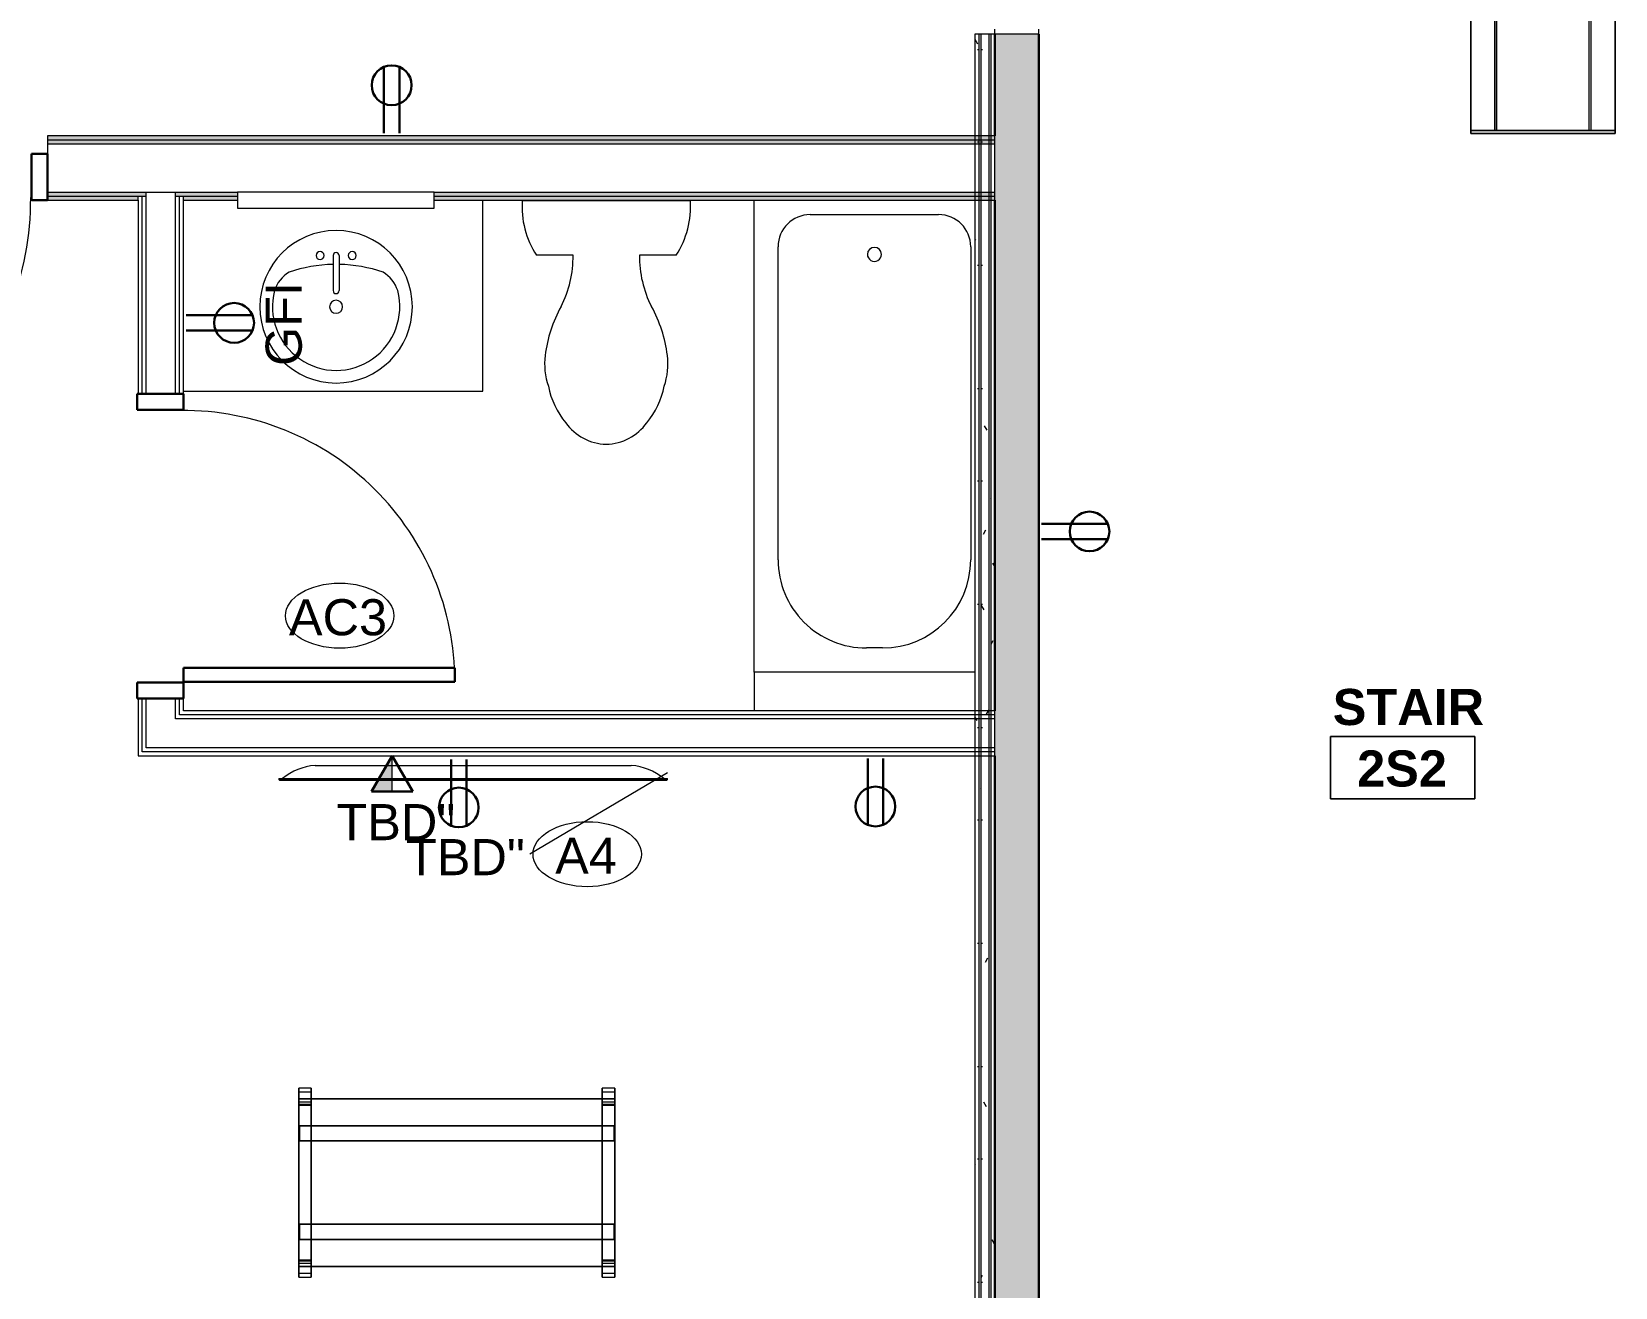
# Model space of a CAD drawing. Header units: inches. Extents: x -1176 to 1482, y -2527 to 978.
# Drawn here: x 972.7 to 1170, y 202.9 to 359.3 of the extents above; entities that cross this region are included whole.
import ezdxf

# ---------------------------------------------------------------- set-up
doc = ezdxf.new("R2010")
doc.units = ezdxf.units.IN
doc.header["$MEASUREMENT"] = 0
for name, color, linetype, lineweight in [('A-ANNO-NOTE', 131, 'Continuous', 40), ('A-AREA-IDEN', 2, 'Continuous', 9), ('A-DETL', 90, 'Continuous', 9), ('A-DOOR', 31, 'Continuous', 18), ('A-DOOR-FRAM', 31, 'Continuous', 30), ('A-WALL', 113, 'Continuous', 18), ('A-WALL-PATT', 111, 'Continuous', 18), ('I-FURN', 30, 'Continuous', 9), ('I-WALL', 2, 'Continuous', 18), ('P-SANR-FIXT', 6, 'Continuous', 9), ('Q-CASE', 31, 'Continuous', 9), ('Q-SPCQ', 91, 'Continuous', 9), ('Q-SPCQ-IDEN', 132, 'Continuous', 9)]:
    doc.layers.add(name, color=color, linetype=linetype, lineweight=lineweight)
doc.styles.add('Arial', font='arial.ttf', dxfattribs={"height": 4.5})
doc.styles.add('Swis721 Lt BT', font='swissl.ttf', dxfattribs={"height": 4.5})
doc.styles.add('Swis721 Lt BT_B', font='', dxfattribs={"height": 4.5})
doc.styles.get('Swis721 Lt BT_B').set_extended_font_data('Swis721 Lt BT', bold=True)
pattern_1 = [(0, (0, 0), (15.36, 3.84), [0.634, -10.886, 0.634, -10.886, -61.44]), (0, (0, 0), (15.36, 3.84), [-23.04, 0.634, -22.406, 0.634, -10.886, -26.88]), (0, (0, 0), (15.36, 3.84), [-57.6, 0.634, -7.046, 0.634, -18.566]), (120, (5.76, 1.92), (-11.005538, 11.38215), [0.634, -10.886, 0.634, -10.886, -61.44]), (120, (5.76, 1.92), (-11.005538, 11.38215), [-23.04, 0.634, -22.406, 0.634, -10.886, -26.88]), (120, (5.76, 1.92), (-11.005538, 11.38215), [-57.6, 0.634, -7.046, 0.634, -18.566]), (240, (7.68, 9.6), (-4.354462, -15.22215), [0.634, -10.886, 0.634, -10.886, -61.44]), (240, (7.68, 9.6), (-4.354462, -15.22215), [-23.04, 0.634, -22.406, 0.634, -10.886, -26.88]), (240, (7.68, 9.6), (-4.354462, -15.22215), [-57.6, 0.634, -7.046, 0.634, -18.566])]

# ---------------------------------------------------------------- blocks, each defined once
blk = doc.blocks.new('Single Flush - D1 3_ X 8_-8439543-3rd Floor Power _ Signal')
at = {"layer": 'A-DOOR', "lineweight": 30}
for p, q in [((16.15625, 39.8125), (16.15625, 4)), ((17.90625, 39.8125), (16.15625, 39.8125)), ((17.90625, 4), (17.90625, 39.8125)), ((16.15625, 4), (17.90625, 4))]:
    blk.add_line(p, q, dxfattribs=at)
at = {"layer": 'A-DOOR', "lineweight": 9}
blk.add_arc((17.90625, 4), 35.8125, 90, 180.5, dxfattribs=at)
at = {"layer": 'A-DOOR-FRAM'}
for p, q in [((-20, -1.75), (-20, 4)), ((-20, 4), (-18, 4)), ((-18, -1.75), (-18, 4)), ((18.000004, -1.75), (18.000004, 4)), ((18.000004, 4), (20.000004, 4)), ((20.000004, -1.75), (20.000004, 4)), ((-20, -1.75), (-18, -1.75)), ((18.000004, -1.75), (20.000004, -1.75))]:
    blk.add_line(p, q, dxfattribs=at)
blk = doc.blocks.new('Single Flush - D2 2_10_ X 8_-8249434-3rd Floor Power _ Signal')
at = {"layer": 'A-DOOR', "lineweight": 30}
for p, q in [((15.15625, 36.625), (15.15625, 2.8125)), ((16.90625, 36.625), (15.15625, 36.625)), ((16.90625, 2.8125), (16.90625, 36.625)), ((15.15625, 2.8125), (16.90625, 2.8125))]:
    blk.add_line(p, q, dxfattribs=at)
at = {"layer": 'A-DOOR', "lineweight": 9}
blk.add_arc((16.90625, 2.8125), 33.8125, 90, 180.5, dxfattribs=at)
at = {"layer": 'A-DOOR-FRAM'}
for p, q in [((-19, -2.9375), (-19, 2.8125)), ((-19, 2.8125), (-17, 2.8125)), ((-17, -2.9375), (-17, 2.8125)), ((17.000004, -2.9375), (17.000004, 2.8125)), ((17.000004, 2.8125), (19.000004, 2.8125)), ((19.000004, -2.9375), (19.000004, 2.8125)), ((-19, -2.9375), (-17, -2.9375)), ((17.000004, -2.9375), (19.000004, -2.9375))]:
    blk.add_line(p, q, dxfattribs=at)
blk = doc.blocks.new('A-Flat_Screen_TV - OLED 55BGP 55_-4747240-3rd Floor Power _ Signal')
at = {"layer": 'Q-SPCQ'}
for p, q in [((-24.2, 0.19), (24.2, 0.19)), ((-24.2, 0.19), (-24.2, 0)), ((24.2, 0), (-24.2, 0)), ((-24.14, 0), (-24.14, -0.06)), ((-19.7, 1.81), (19.7, 1.81)), ((24.14, -0.06), (24.14, 0)), ((24.2, 0), (24.2, 0.19)), ((24.14, -0.06), (-24.14, -0.06))]:
    blk.add_line(p, q, dxfattribs=at)
for centre, start, end in [((-19.1, -5.58), 94.6372, 128.9656), ((19.1, -5.58), 51.0344, 85.3628)]:
    blk.add_arc(centre, 7.41, start, end, dxfattribs=at)
blk = doc.blocks.new('Vanity Counter Top w Round Sink Hole - 24_ Depth-7683057-3rd Floor Power _ Signal')
at = {"layer": 'Q-CASE'}
for p, q in [((-14.98, -25), (-14.98, -1.19)), ((-52.26, -25), (-14.98, -25))]:
    blk.add_line(p, q, dxfattribs=at)
blk = doc.blocks.new('Sink Vanity-Round - 19_ x 19_-4918671-3rd Floor Power _ Signal')
at = {"layer": 'P-SANR-FIXT'}
for p, q in [((3.43, 9.73), (3.43, 5.36)), ((4.18, 9.73), (4.18, 5.36))]:
    blk.add_line(p, q, dxfattribs=at)
for centre, radius, start, end in [((3.81, 3.35), 9.5, 90, 270), ((3.81, 3.35), 9.5, 270, 90), ((1.81, 9.73), 0.5, 360, 180), ((3.81, 9.73), 0.375, 360, 180), ((5.81, 9.73), 0.5, 0, 180), ((3.81, -9.17), 17.81, 91.2067, 109.2086), ((1.81, 9.73), 0.5, 180, 360), ((3.81, -9.17), 17.81, 70.7914, 88.7933), ((5.81, 9.73), 0.5, 180, 360), ((0.05, 4.11), 4.12, 120.7927, 162.1904), ((7.56, 4.11), 4.12, 17.8096, 59.2073), ((3.81, 3.35), 7.93, 165.3071, 14.6929), ((3.81, 3.35), 0.812, 360, 180), ((3.81, 5.36), 0.375, 180, 360), ((3.81, 3.35), 0.813, 180, 360)]:
    blk.add_arc(centre, radius, start, end, dxfattribs=at)
blk = doc.blocks.new('P-Toilet-Floor-3D - Floor Mount-V35-3rd Floor Power _ Signal')
at = {"layer": 'P-SANR-FIXT'}
for p, q in [((-8.7, 8.31), (-4.13, 8.31)), ((4.13, 8.31), (8.7, 8.31)), ((10.46, 1.47), (-10.46, 1.47))]:
    blk.add_line(p, q, dxfattribs=at)
for centre, radius, start, end in [((0.18, 25.42), 6.45, 91.5969, 144.1622), ((-0.18, 25.42), 6.45, 35.8378, 88.4031), ((2.68, 22.72), 10.08, 140.0681, 169.0843), ((-2.68, 22.72), 10.08, 10.9157, 39.9319), ((0.88, 21.86), 8.56, 161.1064, 187.2133), ((-0.88, 21.86), 8.56, 352.7867, 18.8936), ((9.41, 22.94), 17.16, 187.2133, 208.7603), ((-9.41, 22.94), 17.16, 331.2397, 352.7867), ((-17.85, 8.46), 13.72, 359.3911, 27.0003), ((17.85, 8.46), 13.72, 152.9997, 180.6089), ((0.69, 2.25), 11.19, 147.1473, 183.9988), ((-0.69, 2.25), 11.19, 356.0012, 32.8527)]:
    blk.add_arc(centre, radius, start, end, dxfattribs=at)
blk = doc.blocks.new('Tub-Rectangular-3D - Tub-Rectangular-3D-7038406-3rd Floor Power _ Signal')
at = {"layer": 'P-SANR-FIXT'}
for p, q in [((-36.72, -5.75), (2.28, -5.75)), ((16.28, -5.25), (16.28, -32.75)), ((-40.72, -25.75), (-40.72, -9.75)), ((13.28, -16.75), (13.28, -18.75)), ((2.28, -29.75), (-36.72, -29.75)), ((16.28, -32.75), (-42.54, -32.75))]:
    blk.add_line(p, q, dxfattribs=at)
for centre, radius, start, end in [((-36.72, -9.75), 4, 90, 180), ((2.28, -16.75), 11, 360, 90), ((-35.77, -17.75), 0.875, 90, 270), ((-35.77, -17.75), 0.875, 270, 90), ((2.28, -18.75), 11, 270, 0), ((-36.72, -25.75), 4, 180, 270)]:
    blk.add_arc(centre, radius, start, end, dxfattribs=at)
blk = doc.blocks.new('AC3 - AC3-8439172-3rd Floor Power _ Signal')
at = {"layer": 'Q-SPCQ'}
for p, q in [((12.25, 5), (-12.25, 5)), ((-12.25, 5), (-12.25, 3)), ((12.25, 3), (12.25, 5)), ((-12.25, 3), (12.25, 3))]:
    blk.add_line(p, q, dxfattribs=at)
blk = doc.blocks.new('iou_bench_straight - Default-V61-3rd Floor Power _ Signal')
at = {"layer": 'I-FURN'}
for p, q in [((-16.73, 15.3), (-16.73, 16.64)), ((-16.73, 16.64), (-16.73, 16.17)), ((-15.16, 16.64), (-16.73, 16.64)), ((-16.73, 16.17), (-16.73, 15.34)), ((-16.73, 15.3), (-16.73, 16.17)), ((-16.73, 16.17), (-16.73, 15.3)), ((-16.73, 16.17), (-15.16, 16.17)), ((-15.16, 16.17), (-15.16, 16.64)), ((-15.16, 16.64), (-15.16, 15.3)), ((-15.16, 15.34), (-15.16, 16.17)), ((-15.16, 15.3), (-15.16, 16.17)), ((-15.16, 16.17), (-15.16, 15.3)), ((21.06, 15.3), (21.06, 16.64)), ((21.06, 16.64), (21.06, 16.17)), ((22.64, 16.64), (21.06, 16.64)), ((21.06, 16.17), (21.06, 15.34)), ((21.06, 15.3), (21.06, 16.17)), ((21.06, 16.17), (21.06, 15.3)), ((21.06, 16.17), (22.64, 16.17)), ((22.64, 16.17), (22.64, 16.64)), ((22.64, 16.64), (22.64, 15.3)), ((22.64, 15.34), (22.64, 16.17)), ((22.64, 15.3), (22.64, 16.17)), ((22.64, 16.17), (22.64, 15.3)), ((-16.73, 15.34), (-16.73, 15.3)), ((-16.73, 15.34), (-15.16, 15.34)), ((22.64, 15.3), (-16.73, 15.3)), ((-16.73, 15.3), (22.64, 15.3)), ((-16.73, 15.3), (-16.73, -5.57)), ((-16.73, -5.57), (-16.73, 15.3)), ((-16.73, 14.89), (-16.73, 15.28)), ((-16.73, 15.28), (-16.73, -5.56)), ((-16.73, 14.6), (-16.73, 15.28)), ((-16.73, 15.28), (-16.73, 14.9)), ((-15.16, 15.28), (-16.73, 15.28)), ((-15.16, 14.9), (-16.73, 14.9)), ((-16.73, -5.16), (-16.73, 14.89)), ((-16.73, 14.89), (-16.73, 14.51)), ((-15.16, 14.89), (-16.73, 14.89)), ((-16.73, -4.87), (-16.73, 14.6)), ((-15.16, 14.6), (-16.73, 14.6)), ((-16.73, 14.51), (-16.73, -4.78)), ((-16.73, 14.51), (-15.16, 14.51)), ((-15.16, 15.3), (-15.16, 15.34)), ((-15.16, 11.95), (-15.16, 15.28)), ((-15.16, 15.28), (-15.16, 14.89)), ((-15.16, 14.9), (-15.16, 15.28)), ((-15.16, 15.28), (-15.16, 14.6)), ((-15.16, 14.89), (-15.16, -5.16)), ((-15.16, 14.51), (-15.16, 14.89)), ((-15.16, 14.6), (-15.16, 11.95)), ((-15.16, 11.95), (-15.16, 14.51)), ((21.06, 15.34), (21.06, 15.3)), ((21.06, 15.34), (22.64, 15.34)), ((21.06, 14.89), (21.06, 15.28)), ((21.06, 15.28), (21.06, 11.95)), ((21.06, 14.6), (21.06, 15.28)), ((21.06, 15.28), (21.06, 14.9)), ((22.64, 15.28), (21.06, 15.28)), ((22.64, 14.9), (21.06, 14.9)), ((21.06, -5.16), (21.06, 14.89)), ((21.06, 14.89), (21.06, 14.51)), ((22.64, 14.89), (21.06, 14.89)), ((21.06, 11.95), (21.06, 14.6)), ((22.64, 14.6), (21.06, 14.6)), ((21.06, 14.51), (21.06, 11.95)), ((21.06, 14.51), (22.64, 14.51)), ((22.64, 15.3), (22.64, 15.34)), ((22.64, -5.57), (22.64, 15.3)), ((22.64, 15.3), (22.64, -5.57)), ((22.64, -5.56), (22.64, 15.28)), ((22.64, 15.28), (22.64, 14.89)), ((22.64, 14.9), (22.64, 15.28)), ((22.64, 15.28), (22.64, 14.6)), ((22.64, 14.89), (22.64, -5.16)), ((22.64, 14.51), (22.64, 14.89)), ((22.64, 14.6), (22.64, -4.87)), ((22.64, -4.78), (22.64, 14.51)), ((-15.16, 11.95), (-16.65, 11.95)), ((-16.65, 11.95), (22.56, 11.95)), ((-16.65, 11.95), (-16.65, 10.06)), ((-16.65, 10.06), (-16.65, 11.95)), ((21.06, 11.95), (-15.16, 11.95)), ((-15.16, 10.06), (-15.16, 11.95)), ((-15.16, 10.06), (-15.16, 11.95)), ((-15.16, 11.95), (-15.16, 10.06)), ((22.56, 11.95), (21.06, 11.95)), ((21.06, 11.95), (21.06, 10.06)), ((21.06, 10.06), (21.06, 11.95)), ((21.06, 11.95), (21.06, 10.06)), ((22.56, 10.06), (22.56, 11.95)), ((22.56, 11.95), (22.56, 10.06)), ((-16.65, 10.06), (-15.16, 10.06)), ((22.56, 10.06), (-16.65, 10.06)), ((-15.16, 10.06), (21.06, 10.06)), ((-15.16, -0.33), (-15.16, 10.06)), ((-15.16, -0.33), (-15.16, 10.06)), ((-15.16, 10.06), (-15.16, -0.33)), ((21.06, 10.06), (22.56, 10.06)), ((21.06, 10.06), (21.06, -0.33)), ((21.06, -0.33), (21.06, 10.06)), ((21.06, 10.06), (21.06, -0.33)), ((-15.16, -0.33), (-16.65, -0.33)), ((-16.65, -0.33), (22.56, -0.33)), ((-16.65, -0.33), (-16.65, -2.22)), ((-16.65, -2.22), (-16.65, -0.33)), ((21.06, -0.33), (-15.16, -0.33)), ((-15.16, -2.22), (-15.16, -0.33)), ((-15.16, -2.22), (-15.16, -0.33)), ((-15.16, -0.33), (-15.16, -2.22)), ((22.56, -0.33), (21.06, -0.33)), ((21.06, -0.33), (21.06, -2.22)), ((21.06, -2.22), (21.06, -0.33)), ((21.06, -0.33), (21.06, -2.22)), ((22.56, -2.22), (22.56, -0.33)), ((22.56, -0.33), (22.56, -2.22)), ((-16.65, -2.22), (-15.16, -2.22)), ((22.56, -2.22), (-16.65, -2.22)), ((-15.16, -2.22), (21.06, -2.22)), ((-15.16, -5.56), (-15.16, -2.22)), ((-15.16, -4.78), (-15.16, -2.22)), ((-15.16, -2.22), (-15.16, -4.87)), ((21.06, -2.22), (22.56, -2.22)), ((21.06, -2.22), (21.06, -5.56)), ((21.06, -4.87), (21.06, -2.22)), ((21.06, -2.22), (21.06, -4.78)), ((-16.73, -4.78), (-16.73, -5.16)), ((-15.16, -4.78), (-16.73, -4.78)), ((-16.73, -5.56), (-16.73, -4.87)), ((-16.73, -4.87), (-15.16, -4.87)), ((-16.73, -5.56), (-16.73, -5.16)), ((-16.73, -5.16), (-15.16, -5.16)), ((-16.73, -5.17), (-16.73, -5.56)), ((-16.73, -5.17), (-15.16, -5.17)), ((-16.73, -5.56), (-15.16, -5.56)), ((-16.73, -5.57), (22.64, -5.57)), ((22.64, -5.57), (-16.73, -5.57)), ((-16.73, -6.91), (-16.73, -5.57)), ((-16.73, -5.57), (-16.73, -5.61)), ((-16.73, -6.44), (-16.73, -5.57)), ((-16.73, -5.57), (-16.73, -6.44)), ((-16.73, -5.61), (-16.73, -6.44)), ((-15.16, -5.61), (-16.73, -5.61)), ((-15.16, -5.16), (-15.16, -4.78)), ((-15.16, -4.87), (-15.16, -5.56)), ((-15.16, -5.16), (-15.16, -5.56)), ((-15.16, -5.56), (-15.16, -5.17)), ((-15.16, -5.61), (-15.16, -5.57)), ((-15.16, -5.57), (-15.16, -6.91)), ((-15.16, -6.44), (-15.16, -5.57)), ((-15.16, -5.57), (-15.16, -6.44)), ((-15.16, -6.44), (-15.16, -5.61)), ((21.06, -4.78), (21.06, -5.16)), ((22.64, -4.78), (21.06, -4.78)), ((21.06, -5.56), (21.06, -4.87)), ((21.06, -4.87), (22.64, -4.87)), ((21.06, -5.56), (21.06, -5.16)), ((21.06, -5.16), (22.64, -5.16)), ((21.06, -5.17), (21.06, -5.56)), ((21.06, -5.17), (22.64, -5.17)), ((21.06, -5.56), (22.64, -5.56)), ((21.06, -6.91), (21.06, -5.57)), ((21.06, -5.57), (21.06, -5.61)), ((21.06, -6.44), (21.06, -5.57)), ((21.06, -5.57), (21.06, -6.44)), ((21.06, -5.61), (21.06, -6.44)), ((22.64, -5.61), (21.06, -5.61)), ((22.64, -5.16), (22.64, -4.78)), ((22.64, -4.87), (22.64, -5.56)), ((22.64, -5.16), (22.64, -5.56)), ((22.64, -5.56), (22.64, -5.17)), ((22.64, -5.61), (22.64, -5.57)), ((22.64, -5.57), (22.64, -6.91)), ((22.64, -6.44), (22.64, -5.57)), ((22.64, -5.57), (22.64, -6.44)), ((22.64, -6.44), (22.64, -5.61)), ((-16.73, -6.44), (-16.73, -6.91)), ((-15.16, -6.44), (-16.73, -6.44)), ((-16.73, -6.91), (-15.16, -6.91)), ((-15.16, -6.91), (-15.16, -6.44)), ((21.06, -6.44), (21.06, -6.91)), ((22.64, -6.44), (21.06, -6.44)), ((21.06, -6.91), (22.64, -6.91)), ((22.64, -6.91), (22.64, -6.44))]:
    blk.add_line(p, q, dxfattribs=at)
blk = doc.blocks.new('Ayre_Bench_____-_HighTower_13282 - Slat-7497042-3rd Floor Power _ Signal')
at = {"layer": 'I-FURN'}
for p, q in [((30, 7.37), (-30, 7.37)), ((-30, 7.37), (-30, -10.63)), ((-30, -10.63), (-30, 7.37)), ((-30, 7.37), (30, 7.37)), ((-29.63, 7.37), (-30, 7.37)), ((-30, 7.37), (-29.63, 7.37)), ((-30, 7.37), (-30, -10.63)), ((-30, 7.37), (-30, -10.63)), ((-29.63, -10.63), (-29.63, 7.37)), ((-29.63, 7.37), (-29.63, 4.37)), ((29.62, 7.37), (30, 7.37)), ((30, 7.37), (29.62, 7.37)), ((29.62, 4.37), (29.62, 7.37)), ((29.62, 7.37), (29.62, -10.63)), ((30, -10.63), (30, 7.37)), ((30, 7.37), (30, -10.63)), ((30, 7.37), (30, -10.63)), ((30, 7.37), (30, -10.63)), ((-29.63, 4.37), (-29.63, 4.12)), ((29.62, 4.37), (-29.63, 4.37)), ((-29.63, 4.37), (-29.63, -7.63)), ((-29.63, 4.12), (29.62, 4.12)), ((-29.63, -7.63), (-29.63, 4.37)), ((-29.63, 4.37), (29.62, 4.37)), ((-29.63, 4.12), (-29.63, -7.38)), ((-29.63, 4.12), (29.62, 4.12)), ((29.62, 4.37), (29.62, -7.63)), ((29.62, 4.12), (29.62, 4.37)), ((29.62, -7.63), (29.62, 4.37)), ((29.62, -7.38), (29.62, 4.12)), ((-29.63, -7.38), (-29.63, -7.63)), ((-29.63, -7.38), (29.62, -7.38)), ((-29.63, -7.63), (29.62, -7.63)), ((-29.63, -7.38), (29.62, -7.38)), ((-29.63, -7.63), (29.62, -7.63)), ((-29.63, -7.63), (-29.63, -10.63)), ((29.62, -7.63), (29.62, -7.38)), ((29.62, -10.63), (29.62, -7.63)), ((-30, -10.63), (30, -10.63)), ((30, -10.63), (-30, -10.63)), ((-29.63, -10.63), (-30, -10.63)), ((-30, -10.63), (-29.63, -10.63)), ((29.62, -10.63), (30, -10.63)), ((30, -10.63), (29.62, -10.63))]:
    blk.add_line(p, q, dxfattribs=at)
blk = doc.blocks.new('Appliance_Specialty Equipment Tag - Standard-3515593-3rd Floor Power _ Signal')
at = {"layer": 'Q-SPCQ-IDEN'}
blk.add_ellipse((-0.0499, 0.0037), major_axis=(-0.1406, 0), ratio=0.600473, dxfattribs=at)
blk = doc.blocks.new('Room Tag - Room Name and Number-3379422-3rd Floor Power _ Signal')
at = {"layer": 'A-AREA-IDEN'}
for p, q in [((-0.1881, -0.1636), (-0.1881, -0.0018)), ((-0.1881, -0.0018), (0.1869, -0.0018)), ((0.1869, -0.0018), (-0.1881, -0.0018)), ((-0.1881, -0.0018), (-0.1881, -0.1636)), ((0.1869, -0.0018), (0.1869, -0.1636)), ((0.1869, -0.1636), (0.1869, -0.0018)), ((0.1869, -0.1636), (-0.1881, -0.1636)), ((-0.1881, -0.1636), (0.1869, -0.1636))]:
    blk.add_line(p, q, dxfattribs=at)

msp = doc.modelspace()

# ---------------------------------------------------------------- hatches: boundary and pattern name
at = {"layer": 'A-ANNO-NOTE', "lineweight": 9}
msp.add_hatch(color=256, dxfattribs=at).paths.add_polyline_path([(1015.07, 264.64), (1017.65, 264.64), (1017.65, 269.1)], flags=0)
at = {"layer": 'A-WALL-PATT', "lineweight": 9}
h = msp.add_hatch(color=7, dxfattribs=at)
h.paths.add_polyline_path([(1098.24, 113.89), (1098.24, 359.01), (1092.74, 359.01), (1092.74, 113.89)], flags=0)
h.paths.add_polyline_path([(1098.24, 400.01), (1098.24, 566.64), (1092.74, 566.64), (1092.74, 400.01)], flags=0)
h = msp.add_hatch(dxfattribs=at)
h.set_pattern_fill('FP_1', color=256, style=0, pattern_type=2)
h.set_pattern_definition(pattern_1)
h.paths.add_polyline_path([(1090.24, 113.89), (1090.74, 113.89), (1090.74, 359.01), (1090.24, 359.01), (1090.24, 126.58)], flags=0)
h = msp.add_hatch(dxfattribs=at)
h.set_pattern_fill('FP_1', color=256, style=0, pattern_type=2)
h.set_pattern_definition(pattern_1)
h.paths.add_polyline_path([(1090.99, 113.89), (1091.99, 113.89), (1091.99, 359.01), (1090.99, 359.01), (1090.99, 126.58)], flags=0)
h = msp.add_hatch(dxfattribs=at)
h.set_pattern_fill('FP_1', color=256, style=0, pattern_type=2)
h.set_pattern_definition(pattern_1)
h.paths.add_polyline_path([(1092.24, 113.89), (1092.74, 113.89), (1092.74, 359.01), (1092.24, 359.01), (1092.24, 126.58)], flags=0)
h = msp.add_hatch(dxfattribs=at)
h.set_pattern_fill('FP_1', color=256, style=0, pattern_type=2)
h.set_pattern_definition(pattern_1)
h.paths.add_polyline_path([(1092.74, 345.85), (1092.74, 346.35), (974.71, 346.35), (974.71, 345.85), (1065.35, 345.85)], flags=0)
h.paths.add_polyline_path([(934.71, 345.85), (934.71, 346.35), (916.12, 346.35), (916.12, 345.85), (927.89, 345.85)], flags=0)
h.paths.add_polyline_path([(876.12, 345.85), (876.12, 346.35), (860.71, 346.35), (860.71, 345.85)], flags=0)
h.paths.add_polyline_path([(820.71, 345.85), (820.71, 346.35), (646.34, 346.35), (646.34, 345.85), (790.43, 345.85)], flags=0)
h.paths.add_polyline_path([(606.34, 345.85), (606.34, 346.35), (603.56, 346.35), (603.56, 345.85)], flags=0)
h = msp.add_hatch(dxfattribs=at)
h.set_pattern_fill('FP_1', color=256, style=0, pattern_type=2)
h.set_pattern_definition(pattern_1)
h.paths.add_polyline_path([(1092.74, 345.35), (1092.74, 345.85), (974.71, 345.85), (974.71, 345.35), (1065.35, 345.35)], flags=0)
h.paths.add_polyline_path([(927.89, 345.35), (934.71, 345.35), (934.71, 345.85), (916.12, 345.85), (916.12, 345.35)], flags=0)
h.paths.add_polyline_path([(876.12, 345.35), (876.12, 345.85), (860.71, 345.85), (860.71, 345.35)], flags=0)
h.paths.add_polyline_path([(820.71, 345.35), (820.71, 345.85), (646.34, 345.85), (646.34, 345.35), (790.43, 345.35)], flags=0)
h.paths.add_polyline_path([(603.56, 345.35), (606.34, 345.35), (606.34, 345.85), (603.56, 345.85)], flags=0)
h = msp.add_hatch(dxfattribs=at)
h.set_pattern_fill('FP_1', color=256, style=0, pattern_type=2)
h.set_pattern_definition(pattern_1)
h.paths.add_polyline_path([(1092.74, 338.85), (1092.74, 339.35), (1022.9, 339.35), (1022.9, 338.85), (1065.35, 338.85)], flags=0)
h.paths.add_polyline_path([(974.71, 338.85), (987.02, 338.85), (987.02, 339.35), (974.71, 339.35)], flags=0)
h.paths.add_polyline_path([(991.65, 338.85), (998.4, 338.85), (998.4, 339.35), (990.65, 339.35), (990.65, 338.85), (991.15, 338.85)], flags=0)
h.paths.add_polyline_path([(928.43, 338.85), (934.71, 338.85), (934.71, 339.35), (927.43, 339.35), (927.43, 338.85), (927.93, 338.85)], flags=0)
h.paths.add_polyline_path([(923.8, 338.85), (923.8, 339.35), (916.12, 339.35), (916.12, 338.85), (923.3, 338.85)], flags=0)
h.paths.add_polyline_path([(869.43, 338.85), (876.12, 338.85), (876.12, 339.35), (868.43, 339.35), (868.43, 338.85), (868.93, 338.85)], flags=0)
h.paths.add_polyline_path([(820.71, 338.85), (820.71, 339.35), (788.32, 339.35), (788.32, 338.85), (790.43, 338.85)], flags=0)
h.paths.add_polyline_path([(860.71, 338.85), (864.8, 338.85), (864.8, 339.35), (860.71, 339.35)], flags=0)
h.paths.add_polyline_path([(776.95, 338.85), (784.7, 338.85), (784.7, 339.35), (776.95, 339.35), (776.95, 338.89)], flags=0)
h.paths.add_polyline_path([(744.61, 338.85), (752.45, 338.85), (752.45, 339.35), (686.56, 339.35), (686.56, 338.85), (698.79, 338.85)], flags=0)
h.paths.add_polyline_path([(675.88, 338.85), (682.93, 338.85), (682.93, 339.35), (657.06, 339.35), (657.06, 338.85), (658.06, 338.85)], flags=0)
h.paths.add_polyline_path([(652.97, 338.85), (653.43, 338.85), (653.43, 339.35), (646.34, 339.35), (646.34, 338.85), (652.93, 338.85)], flags=0)
h.paths.add_polyline_path([(606.34, 338.85), (606.34, 339.35), (603.56, 339.35), (603.56, 338.85)], flags=0)
h = msp.add_hatch(dxfattribs=at)
h.set_pattern_fill('FP_1', color=256, style=0, pattern_type=2)
h.set_pattern_definition(pattern_1)
h.paths.add_polyline_path([(1092.74, 338.35), (1092.74, 338.85), (1022.9, 338.85), (1022.9, 338.35), (1065.35, 338.35)], flags=0)
h.paths.add_polyline_path([(991.65, 338.35), (998.4, 338.35), (998.4, 338.85), (991.65, 338.85)], flags=0)
h.paths.add_polyline_path([(986.02, 338.35), (986.02, 338.85), (974.71, 338.85), (974.71, 338.35)], flags=0)
h.paths.add_polyline_path([(922.8, 338.35), (922.8, 338.85), (916.12, 338.85), (916.12, 338.35)], flags=0)
h.paths.add_polyline_path([(934.71, 338.35), (934.71, 338.85), (928.43, 338.85), (928.43, 338.35)], flags=0)
h.paths.add_polyline_path([(869.43, 338.35), (876.12, 338.35), (876.12, 338.85), (869.43, 338.85)], flags=0)
h.paths.add_polyline_path([(860.71, 338.35), (863.8, 338.35), (863.8, 338.85), (860.71, 338.85)], flags=0)
h.paths.add_polyline_path([(820.71, 338.35), (820.71, 338.85), (789.32, 338.85), (789.32, 338.35), (790.43, 338.35)], flags=0)
h.paths.add_polyline_path([(776.95, 338.35), (783.7, 338.35), (783.7, 338.85), (776.95, 338.85), (776.95, 338.39)], flags=0)
h.paths.add_polyline_path([(744.61, 338.35), (752.45, 338.35), (752.45, 338.85), (687.56, 338.85), (687.56, 338.35), (698.79, 338.35)], flags=0)
h.paths.add_polyline_path([(658.06, 338.35), (681.93, 338.35), (681.93, 338.85), (658.06, 338.85)], flags=0)
h.paths.add_polyline_path([(646.34, 338.35), (652.43, 338.35), (652.43, 338.85), (646.34, 338.85)], flags=0)
h.paths.add_polyline_path([(603.56, 338.35), (606.34, 338.35), (606.34, 338.85), (603.56, 338.85)], flags=0)

# ---------------------------------------------------------------- linework, layer by layer
at = {"layer": 'A-ANNO-NOTE', "lineweight": 30}
for p, q in [((1016.63, 346.68), (1016.63, 354.94)), ((1018.55, 346.68), (1018.55, 354.94)), ((991.98, 324), (1000.24, 324)), ((991.98, 322.09), (1000.24, 322.09)), ((1098.56, 298.02), (1106.83, 298.02)), ((1098.56, 296.1), (1106.83, 296.1)), ((1017.65, 269.1), (1015.07, 264.64)), ((1017.65, 269.1), (1020.23, 264.64)), ((1024.99, 268.65), (1024.99, 260.39)), ((1026.91, 268.65), (1026.91, 260.39)), ((1076.9, 268.78), (1076.9, 260.51)), ((1078.82, 268.78), (1078.82, 260.51)), ((1020.23, 264.64), (1015.07, 264.64))]:
    msp.add_line(p, q, dxfattribs=at)
at = {"layer": 'A-ANNO-NOTE', "lineweight": 9}
for p, q in [((1017.65, 269.1), (1015.07, 264.64)), ((1017.65, 264.64), (1017.65, 269.1)), ((1015.07, 264.64), (1017.65, 264.64))]:
    msp.add_line(p, q, dxfattribs=at)
at = {"layer": 'A-ANNO-NOTE', "lineweight": 30}
for centre, radius in [((1017.59, 352.66), 2.48), ((997.96, 323.05), 2.48), ((1104.54, 297.06), 2.47), ((1025.95, 262.67), 2.47), ((1077.86, 262.79), 2.48)]:
    msp.add_circle(centre, radius, dxfattribs=at)
at = {"layer": 'A-DETL'}
msp.add_line((1062.74, 279.54), (1062.74, 274.73), dxfattribs=at)
at = {"layer": 'A-WALL'}
for p, q in [((1090.74, 359.01), (1090.74, 113.89)), ((1090.99, 359.01), (1090.99, 113.89)), ((1091.99, 359.01), (1091.99, 113.89)), ((1092.24, 359.01), (1092.24, 113.89)), ((974.71, 345.85), (1092.74, 345.85)), ((974.71, 345.35), (1092.74, 345.35)), ((974.71, 339.35), (998.4, 339.35)), ((974.71, 338.85), (987.02, 338.85)), ((986.02, 338.35), (986.02, 338.85)), ((986.52, 314.23), (986.52, 338.85)), ((987.02, 314.23), (987.02, 339.35)), ((990.65, 314.23), (990.65, 339.35)), ((990.65, 338.85), (998.4, 338.85)), ((991.15, 314.23), (991.15, 338.85)), ((991.65, 338.35), (991.65, 338.85)), ((1022.9, 339.35), (1092.74, 339.35)), ((1022.9, 338.85), (1092.74, 338.85)), ((986.52, 269.6), (986.52, 276.23)), ((987.02, 270.1), (987.02, 276.23)), ((990.65, 273.73), (990.65, 276.23)), ((991.15, 274.23), (991.15, 276.23)), ((1092.74, 273.73), (990.65, 273.73)), ((1092.74, 274.23), (991.15, 274.23)), ((1092.74, 269.6), (986.52, 269.6)), ((1092.74, 270.1), (987.02, 270.1))]:
    msp.add_line(p, q, dxfattribs=at)
at = {"layer": 'I-WALL'}
for p, q in [((1092.74, 269.1), (1092.74, 359.67)), ((1098.24, 359.01), (1098.24, 359.67)), ((1092.74, 359.01), (1090.24, 359.01)), ((1090.24, 359.01), (1090.24, 113.89)), ((1092.74, 346.35), (974.71, 346.35)), ((974.71, 346.35), (974.71, 338.35)), ((974.71, 338.35), (986.02, 338.35)), ((986.02, 338.35), (986.02, 314.23)), ((991.65, 314.23), (991.65, 338.35)), ((991.65, 338.35), (998.4, 338.35)), ((1022.9, 338.35), (1092.74, 338.35)), ((986.02, 314.23), (991.65, 314.23)), ((986.02, 276.23), (986.02, 269.1)), ((991.65, 276.23), (986.02, 276.23)), ((991.65, 274.73), (991.65, 276.23)), ((1092.74, 274.73), (991.65, 274.73)), ((986.02, 269.1), (1092.74, 269.1))]:
    msp.add_line(p, q, dxfattribs=at)
at = {"layer": 'I-WALL', "color": 8, "lineweight": 30}
for p, q in [((1092.74, 359.01), (1092.74, 346.35)), ((1098.24, 113.89), (1098.24, 359.01)), ((1092.74, 338.35), (1092.74, 274.73)), ((1092.74, 269.1), (1092.74, 113.89))]:
    msp.add_line(p, q, dxfattribs=at)
at = {"layer": 'I-WALL', "lineweight": 9}
msp.add_line((1098.24, 359.01), (1092.74, 359.01), dxfattribs=at)
at = {"layer": 'Q-SPCQ-IDEN'}
msp.add_line((1051.94, 266.98), (1034.79, 256.85), dxfattribs=at)

# ---------------------------------------------------------------- block references
at = {"layer": 'A-AREA-IDEN', "xscale": 47.99999999999997, "yscale": 47.99999999999997, "zscale": 47.99999999999997}
msp.add_blockref('Room Tag - Room Name and Number-3379422-3rd Floor Power _ Signal', (1143.59, 271.58), dxfattribs=at)
at = {"layer": 'A-DOOR'}
for name, p, rotation in [('Single Flush - D1 3_ X 8_-8439543-3rd Floor Power _ Signal', (954.71, 342.35), 180), ('Single Flush - D2 2_10_ X 8_-8249434-3rd Floor Power _ Signal', (988.84, 295.23), 269.9999999999998)]:
    msp.add_blockref(name, p, dxfattribs=dict(at, rotation=rotation))
at = {"layer": 'I-FURN', "rotation": 89.9999999999997}
msp.add_blockref('Ayre_Bench_____-_HighTower_13282 - Slat-7497042-3rd Floor Power _ Signal', (1159.42, 376.67), dxfattribs=at)
at = {"layer": 'I-FURN'}
msp.add_blockref('iou_bench_straight - Default-V61-3rd Floor Power _ Signal', (1022.74, 211.06), dxfattribs=at)
at = {"layer": 'P-SANR-FIXT'}
for name, p, rotation in [('P-Toilet-Floor-3D - Floor Mount-V35-3rd Floor Power _ Signal', (1044.33, 339.79), 180), ('Tub-Rectangular-3D - Tub-Rectangular-3D-7038406-3rd Floor Power _ Signal', (1095.49, 295.82), 269.9999999999999)]:
    msp.add_blockref(name, p, dxfattribs=dict(at, rotation=rotation))
msp.add_blockref('Sink Vanity-Round - 19_ x 19_-4918671-3rd Floor Power _ Signal', (1006.86, 321.71), dxfattribs=at)
at = {"layer": 'Q-CASE'}
msp.add_blockref('Vanity Counter Top w Round Sink Hole - 24_ Depth-7683057-3rd Floor Power _ Signal', (1043.91, 339.54), dxfattribs=at)
at = {"layer": 'Q-SPCQ', "rotation": 180}
msp.add_blockref('AC3 - AC3-8439172-3rd Floor Power _ Signal', (1010.65, 342.35), dxfattribs=at)
at = {"layer": 'Q-SPCQ'}
msp.add_blockref('A-Flat_Screen_TV - OLED 55BGP 55_-4747240-3rd Floor Power _ Signal', (1027.74, 266.1), dxfattribs=at)
at = {"layer": 'Q-SPCQ-IDEN', "xscale": 47.99999999999997, "yscale": 47.99999999999997, "zscale": 47.99999999999997}
for p in [(1013.5, 286.39), (1044.35, 256.67)]:
    msp.add_blockref('Appliance_Specialty Equipment Tag - Standard-3515593-3rd Floor Power _ Signal', p, dxfattribs=at)

# ---------------------------------------------------------------- texts
at = {"layer": 'A-ANNO-NOTE', "lineweight": 9, "insert": (1001.89, 317.68), "char_height": 4.5, "width": 11.9685, "attachment_point": 1, "rotation": 90, "style": 'Swis721 Lt BT'}
msp.add_mtext('GFI', dxfattribs=at)
at = {"layer": 'A-ANNO-NOTE', "lineweight": 9, "char_height": 4.5, "width": 16.665, "attachment_point": 1, "style": 'Swis721 Lt BT'}
for insert in [(1010.71, 263.09), (1019.38, 258.73)]:
    msp.add_mtext('TBD"', dxfattribs=dict(at, insert=insert))
at = {"layer": 'A-AREA-IDEN', "char_height": 4.5, "attachment_point": 1, "style": 'Swis721 Lt BT_B'}
for s, insert, width in [('STAIR', (1134.84, 277.44), 21.0585), ('2S2', (1137.88, 269.78), 13.332)]:
    msp.add_mtext(s, dxfattribs=dict(at, insert=insert, width=width))
at = {"layer": 'Q-SPCQ-IDEN', "char_height": 4.5, "attachment_point": 1, "style": 'Arial'}
for s, insert, width in [('AC3', (1004.79, 288.62), 14.9985), ('A4', (1037.96, 258.9), 9.393)]:
    msp.add_mtext(s, dxfattribs=dict(at, insert=insert, width=width))

doc.saveas('drawing.dxf')
